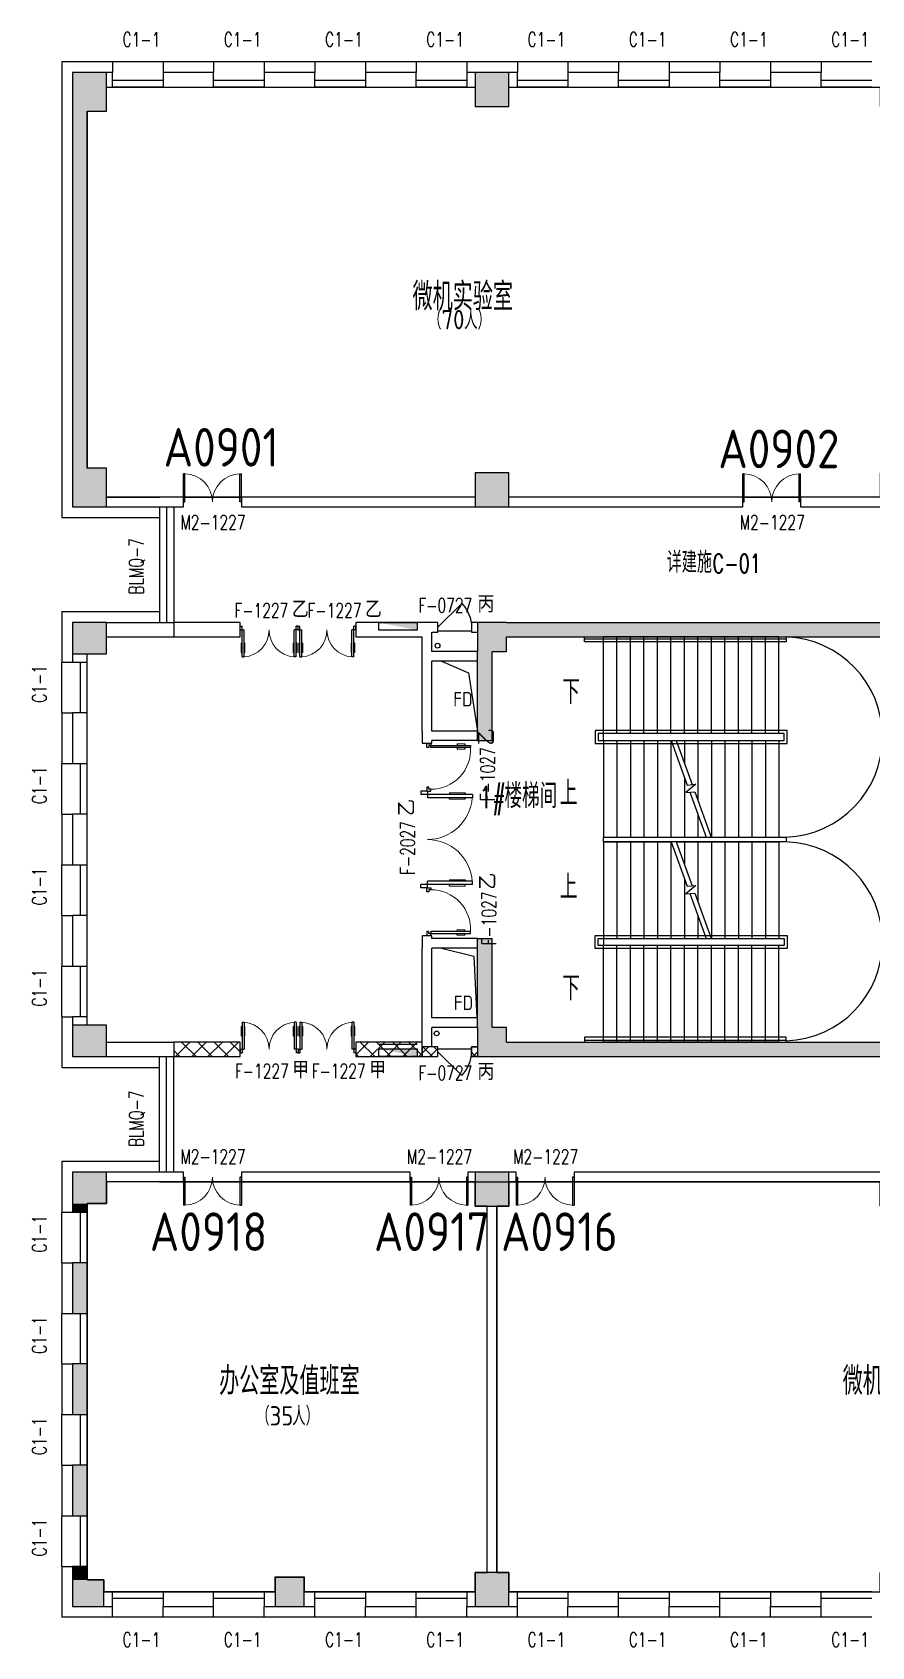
# Model space of a CAD drawing. Extents: x 1296333 to 1372130, y 313528 to 416301.
# Drawn here: x 1296358 to 1313769, y 382828 to 416301 of the extents above; entities that cross this region are included whole.
import ezdxf
from ezdxf.enums import TextEntityAlignment as Align

# ---------------------------------------------------------------- set-up
doc = ezdxf.new("R2010")
doc.units = 0
doc.header["$LTSCALE"] = 1000
doc.header["$MEASUREMENT"] = 0
for name, color, linetype in [('body', 30, 'Continuous'), ('name', 1, 'Continuous'), ('RM', 4, 'Continuous'), ('消防', 222, 'Continuous')]:
    doc.layers.add(name, color=color, linetype=linetype)
doc.styles.add('-宋体', font='GBENOR.shx', dxfattribs={"bigfont": 'GBCBIG.shx'})
doc.styles.add('_TCH_DIM', font='SIMPLEX', dxfattribs={"bigfont": 'GBCBIG'})
doc.styles.add('_TCH_WINDOW', font='txt.shx', dxfattribs={"height": 3.5, "bigfont": 'hztxt.shx'})
doc.styles.get("Standard").update_dxf_attribs({"font": 'gbenor.shx', "bigfont": 'gbcbig.shx'})

# ---------------------------------------------------------------- blocks, each defined once
blk = doc.blocks.new('cde')
at = {"layer": '消防'}
blk.add_hatch(color=256, dxfattribs=at).paths.add_polyline_path([(-873427, -271674), (-874227, -271674), (-873427, -271834)])
blk.add_lwpolyline([(-874227, -271674), (-873427, -271674), (-873427, -271834), (-874227, -271834)], close=True, dxfattribs=at)
blk = doc.blocks.new('$WINLIB2D$00000004')
for p, q in [((-0.5, 0.5), (0.5, 0.5)), ((-0.5, 0.241), (0.5, 0.241)), ((-0.5, -0.5), (0.5, -0.5))]:
    blk.add_line(p, q)
blk = doc.blocks.new('$DorLib2D$00000002')
for p, q in [((-0.5, 0), (-0.5, 0.4875)), ((-0.475, 0.4875), (-0.5, 0.4875)), ((-0.475, 0), (-0.475, 0.4875)), ((0.475, 0), (0.475, 0.4875)), ((0.475, 0.4875), (0.5, 0.4875)), ((0.5, 0), (0.5, 0.4875)), ((-0.5, 0), (-0.475, 0)), ((0.5, 0), (0.475, 0))]:
    blk.add_line(p, q)
at = {"lineweight": 13}
for centre, start, end in [((-0.4875, 0), 0, 88.53072), ((0.4875, 0), 91.46928, 180)]:
    blk.add_arc(centre, 0.4875, start, end, dxfattribs=at)
blk = doc.blocks.new('$DorLib2D$00000011')
at = {"lineweight": 13}
for p, q in [((-0.483, 0.396), (-0.483, 0.235)), ((-0.417, 0.396), (-0.417, 0.235)), ((0.417, 0.396), (0.417, 0.235)), ((0.483, 0.396), (0.483, 0.235))]:
    blk.add_line(p, q, dxfattribs=at)
for p, q in [((-0.483, 0.396), (-0.467, 0.396)), ((-0.467, 0.471), (-0.467, -0.062)), ((-0.467, 0.471), (-0.433, 0.471)), ((-0.433, 0.471), (-0.433, 0.004)), ((-0.417, 0.396), (-0.433, 0.396)), ((0.417, 0.396), (0.433, 0.396)), ((0.433, 0.471), (0.433, 0.004)), ((0.467, 0.471), (0.433, 0.471)), ((0.467, 0.471), (0.467, -0.062)), ((0.483, 0.396), (0.467, 0.396)), ((-0.483, 0.235), (-0.467, 0.235)), ((-0.417, 0.235), (-0.433, 0.235)), ((0.417, 0.235), (0.433, 0.235)), ((0.483, 0.235), (0.467, 0.235)), ((-0.5, 0.004), (-0.433, 0.004)), ((-0.5, 0.004), (-0.5, -0.062)), ((0.5, 0.004), (0.433, 0.004)), ((0.5, 0.004), (0.5, -0.062)), ((-0.5, -0.062), (-0.467, -0.062)), ((0.5, -0.062), (0.467, -0.062))]:
    blk.add_line(p, q)
for centre, start, end in [((-0.467, 0.004), 0, 85.904), ((0.467, 0.004), 94.096, 180)]:
    blk.add_arc(centre, 0.467, start, end, dxfattribs=at)
blk = doc.blocks.new('$DorLib2D$00000009')
at = {"lineweight": 13}
for p, q in [((0.378, 0.782), (0.378, 0.624)), ((0.489, 0.782), (0.489, 0.624))]:
    blk.add_line(p, q, dxfattribs=at)
for p, q in [((0.413, 0.782), (0.378, 0.782)), ((0.413, 0.905), (0.413, 0.081)), ((0.454, 0.905), (0.413, 0.905)), ((0.454, 0.081), (0.454, 0.905)), ((0.489, 0.782), (0.454, 0.782)), ((0.413, 0.624), (0.378, 0.624)), ((0.489, 0.624), (0.454, 0.624)), ((-0.494, 0.081), (-0.453, 0.081)), ((-0.494, -0.002), (-0.494, 0.081)), ((-0.453, 0.081), (-0.453, 0.039)), ((-0.453, 0.039), (-0.412, 0.039)), ((-0.412, 0.039), (-0.412, -0.002)), ((0.413, 0.081), (0.454, 0.081)), ((0.454, 0.039), (0.413, 0.039)), ((0.413, 0.039), (0.413, -0.002)), ((0.495, 0.081), (0.454, 0.081)), ((0.454, 0.081), (0.454, 0.039)), ((0.495, -0.002), (0.495, 0.081)), ((-0.494, -0.002), (-0.494, -0.002)), ((-0.412, -0.002), (-0.494, -0.002)), ((0.413, -0.002), (0.495, -0.002)), ((0.495, -0.002), (0.495, -0.002))]:
    blk.add_line(p, q)
blk.add_arc((0.372, 0.082), 0.825, 87.134, 180.0717, dxfattribs=at)
blk = doc.blocks.new('$DorLib2D$00000114')
at = {"color": 0}
blk.add_line((0.5, 0), (-0.207, 0.707), dxfattribs=at)
blk.add_arc((0.5, 0), 1, 135, 180, dxfattribs=at)

msp = doc.modelspace()

# ---------------------------------------------------------------- hatches: boundary and pattern name
at = {"layer": 'body'}
for points in [[(1297194, 414665), (1297894, 414665), (1297894, 415465), (1297194, 415465)], [(1305544, 414765), (1306244, 414765), (1306244, 415465), (1305544, 415465)], [(1297194, 407265), (1297494, 407265), (1297494, 414665), (1297194, 414665)], [(1297194, 406465), (1297894, 406465), (1297894, 407265), (1297194, 407265)], [(1305544, 406465), (1306244, 406465), (1306244, 407165), (1305544, 407165)], [(1297194, 403415), (1297894, 403415), (1297894, 404064), (1297194, 404064)], [(1305594, 403464), (1306194, 403464), (1306194, 404064), (1305594, 404064)], [(1306194, 404064), (1306194, 403764), (1313994, 403764), (1313994, 404064)], [(1305894, 403464), (1305594, 403464), (1305594, 401614), (1305894, 401614)], [(1305594, 395664), (1305894, 395664), (1305894, 397514), (1305594, 397514)], [(1297194, 395064), (1297894, 395064), (1297894, 395715), (1297194, 395715)], [(1305594, 395064), (1306194, 395064), (1306194, 395664), (1305594, 395664)], [(1306194, 395364), (1306194, 395064), (1313994, 395064), (1313994, 395364)], [(1297194, 392015), (1297894, 392015), (1297894, 392665), (1297194, 392665)], [(1305544, 391964), (1306244, 391964), (1306244, 392665), (1305544, 392665)], [(1297494, 392015), (1297194, 392015), (1297194, 391840), (1297494, 391840)], [(1297194, 390790), (1297194, 389740), (1297494, 389740), (1297494, 390790)], [(1297194, 388690), (1297194, 387640), (1297494, 387640), (1297494, 388690)], [(1297194, 386590), (1297194, 385540), (1297494, 385540), (1297494, 386590)], [(1297194, 384214), (1297494, 384214), (1297494, 384490), (1297194, 384490)], [(1301394, 383665), (1301994, 383665), (1301994, 384265), (1301394, 384265)], [(1305544, 383665), (1306244, 383665), (1306244, 384364), (1305544, 384364)], [(1297194, 383665), (1297844, 383665), (1297844, 384214), (1297194, 384214)]]:
    msp.add_hatch(color=256, dxfattribs=at).paths.add_polyline_path(points)
h = msp.add_hatch(dxfattribs=at)
h.set_pattern_fill('ANSI37', color=256, scale=150, style=0)
h.set_pattern_definition([(45, (298354.34, -51265.36), (-168.3798, 168.3798), []), (135, (298354.34, -51265.36), (-168.3798, -168.3798), [])])
h.paths.add_polyline_path([(1300669, 395364), (1299294, 395364), (1299294, 395064), (1300669, 395064)])
h.paths.add_polyline_path([(1304444, 395364), (1303069, 395364), (1303069, 395064), (1304444, 395064)])

# ---------------------------------------------------------------- linework, layer by layer
msp.add_lwpolyline([(1304844, 397314), (1305514, 397147), (1305577, 395864)])
for p, q in [((1298019, 415690), (1296969, 415690)), ((1296969, 415690), (1296969, 406240)), ((1297894, 415465), (1297194, 415465)), ((1297194, 415465), (1297194, 414665)), ((1298019, 415465), (1297894, 415465)), ((1297894, 414665), (1297894, 415465)), ((1298019, 415690), (1298019, 415465)), ((1298019, 415165), (1298019, 415465)), ((1300119, 415690), (1299069, 415690)), ((1299069, 415690), (1299069, 415465)), ((1300119, 415465), (1299069, 415465)), ((1299069, 415465), (1299069, 415165)), ((1300119, 415690), (1300119, 415465)), ((1300119, 415165), (1300119, 415465)), ((1302219, 415690), (1301169, 415690)), ((1301169, 415690), (1301169, 415465)), ((1302219, 415465), (1301169, 415465)), ((1301169, 415465), (1301169, 415165)), ((1302219, 415690), (1302219, 415465)), ((1302219, 415165), (1302219, 415465)), ((1304319, 415690), (1303269, 415690)), ((1303269, 415690), (1303269, 415465)), ((1304319, 415465), (1303269, 415465)), ((1303269, 415465), (1303269, 415165)), ((1304319, 415690), (1304319, 415465)), ((1304319, 415165), (1304319, 415465)), ((1305894, 415690), (1305369, 415690)), ((1305369, 415690), (1305369, 415465)), ((1305544, 415465), (1305369, 415465)), ((1305369, 415465), (1305369, 415165)), ((1306244, 415465), (1305544, 415465)), ((1305544, 415465), (1305544, 414765)), ((1306419, 415690), (1305894, 415690)), ((1306419, 415465), (1306244, 415465)), ((1306244, 414765), (1306244, 415465)), ((1306419, 415690), (1306419, 415465)), ((1306419, 415165), (1306419, 415465)), ((1308519, 415690), (1307469, 415690)), ((1307469, 415690), (1307469, 415465)), ((1308519, 415465), (1307469, 415465)), ((1307469, 415465), (1307469, 415165)), ((1308519, 415690), (1308519, 415465)), ((1308519, 415165), (1308519, 415465)), ((1310619, 415690), (1309569, 415690)), ((1309569, 415690), (1309569, 415465)), ((1310619, 415465), (1309569, 415465)), ((1309569, 415465), (1309569, 415165)), ((1310619, 415690), (1310619, 415465)), ((1310619, 415165), (1310619, 415465)), ((1312719, 415690), (1311669, 415690)), ((1311669, 415690), (1311669, 415465)), ((1312719, 415465), (1311669, 415465)), ((1311669, 415465), (1311669, 415165)), ((1312719, 415690), (1312719, 415465)), ((1312719, 415165), (1312719, 415465)), ((1297894, 415165), (1298019, 415165)), ((1299069, 415165), (1300119, 415165)), ((1301169, 415165), (1302219, 415165)), ((1303269, 415165), (1304319, 415165)), ((1305369, 415165), (1305544, 415165)), ((1306244, 415165), (1306419, 415165)), ((1307469, 415165), (1308519, 415165)), ((1309569, 415165), (1310619, 415165)), ((1311669, 415165), (1312719, 415165)), ((1305544, 414765), (1306244, 414765)), ((1297194, 414665), (1297194, 407265)), ((1297494, 414665), (1297494, 407265)), ((1297494, 414665), (1297894, 414665)), ((1297194, 407265), (1297194, 406465)), ((1297894, 407265), (1297494, 407265)), ((1297894, 406465), (1297894, 407265)), ((1306244, 407165), (1305544, 407165)), ((1305544, 407165), (1305544, 406465)), ((1306244, 406465), (1306244, 407165)), ((1297194, 406465), (1297894, 406465)), ((1297894, 406664), (1298994, 406664)), ((1297894, 406465), (1298994, 406465)), ((1299494, 406664), (1298994, 406664)), ((1298994, 406465), (1298994, 404064)), ((1298994, 406465), (1299494, 406465)), ((1299144, 406465), (1299144, 404064)), ((1299294, 406465), (1299294, 404064)), ((1299494, 406465), (1299494, 406664)), ((1305544, 406664), (1300694, 406664)), ((1300694, 406664), (1300694, 406465)), ((1300694, 406465), (1305544, 406465)), ((1305544, 406465), (1306244, 406465)), ((1311094, 406664), (1306244, 406664)), ((1306244, 406465), (1311094, 406465)), ((1311094, 406465), (1311094, 406664)), ((1313944, 406664), (1312294, 406664)), ((1312294, 406664), (1312294, 406465)), ((1312294, 406465), (1313944, 406465)), ((1296969, 406240), (1298994, 406240)), ((1296969, 404290), (1296969, 403240)), ((1296969, 404290), (1298994, 404290)), ((1297894, 404064), (1297194, 404064)), ((1297194, 404064), (1297194, 403415)), ((1297894, 404064), (1299294, 404064)), ((1297894, 403415), (1297894, 404064)), ((1299294, 404064), (1299294, 403764)), ((1300669, 404064), (1299294, 404064)), ((1299294, 404064), (1299294, 403764)), ((1300669, 403764), (1300669, 404064)), ((1304544, 404064), (1303069, 404064)), ((1303069, 404064), (1303069, 403764)), ((1304769, 404064), (1304544, 404064)), ((1304769, 403864), (1304769, 404064)), ((1305594, 404064), (1305469, 404064)), ((1305469, 404064), (1305469, 403864)), ((1306194, 404064), (1305594, 404064)), ((1305594, 404064), (1305594, 403464)), ((1306194, 404064), (1313994, 404064)), ((1297894, 403764), (1299294, 403764)), ((1299294, 403764), (1300669, 403764)), ((1303069, 403764), (1304444, 403764)), ((1304444, 403464), (1304444, 403764)), ((1304644, 403864), (1304769, 403864)), ((1304644, 403464), (1304644, 403864)), ((1304769, 403894), (1305469, 403894)), ((1305469, 403864), (1305594, 403864)), ((1306194, 403764), (1313994, 403764)), ((1306194, 403464), (1306194, 403764)), ((1307994, 403764), (1313994, 403764)), ((1307994, 403764), (1313994, 403764)), ((1311844, 403764), (1308204, 403764)), ((1308204, 401764), (1308204, 403764)), ((1308484, 401764), (1308484, 403764)), ((1308764, 401764), (1308764, 403764)), ((1309044, 401764), (1309044, 403764)), ((1309324, 401764), (1309324, 403764)), ((1309604, 401764), (1309604, 403764)), ((1309884, 401764), (1309884, 403764)), ((1310164, 401764), (1310164, 403764)), ((1310444, 401764), (1310444, 403764)), ((1310724, 401764), (1310724, 403764)), ((1311004, 401764), (1311004, 403764)), ((1311284, 401764), (1311284, 403764)), ((1311564, 401764), (1311564, 403764)), ((1311844, 401764), (1311844, 403764)), ((1297194, 403415), (1297194, 403240)), ((1297194, 403415), (1297894, 403415)), ((1297494, 403240), (1297494, 403415)), ((1304444, 401814), (1304444, 403464)), ((1305594, 403464), (1304644, 403464)), ((1305594, 401614), (1305594, 403464)), ((1305894, 401614), (1305894, 403464)), ((1305894, 403464), (1306194, 403464)), ((1296969, 403240), (1297194, 403240)), ((1297194, 403240), (1297494, 403240)), ((1305594, 403264), (1304644, 403264)), ((1304644, 401814), (1304644, 403264)), ((1296969, 402190), (1296969, 401140)), ((1296969, 402190), (1297194, 402190)), ((1297194, 402190), (1297194, 401140)), ((1297494, 402190), (1297194, 402190)), ((1297494, 401140), (1297494, 402190)), ((1304444, 401814), (1304444, 401560)), ((1305594, 401814), (1304644, 401814)), ((1308034, 401824), (1308034, 401554)), ((1312014, 401824), (1308034, 401824)), ((1308094, 401764), (1308094, 401614)), ((1311954, 401764), (1308094, 401764)), ((1308204, 401614), (1308204, 401764)), ((1311844, 401764), (1308204, 401764)), ((1311954, 401614), (1311954, 401764)), ((1312014, 401554), (1312014, 401824)), ((1304444, 401560), (1304644, 401560)), ((1305594, 401614), (1304644, 401614)), ((1304644, 401560), (1304644, 401614)), ((1305594, 401614), (1305894, 401614)), ((1308034, 401554), (1312014, 401554)), ((1308094, 401614), (1311954, 401614)), ((1308204, 401614), (1309607, 401614)), ((1308204, 401614), (1308204, 399614)), ((1308484, 401614), (1308484, 399614)), ((1308764, 401614), (1308764, 399614)), ((1309044, 401614), (1309044, 399614)), ((1309324, 401614), (1309324, 399614)), ((1309604, 401614), (1309604, 399614)), ((1309607, 401614), (1309941, 400694)), ((1309713, 401614), (1311844, 401614)), ((1309713, 401614), (1310045, 400703)), ((1309884, 401614), (1309884, 401145)), ((1310164, 401614), (1310164, 400376)), ((1310444, 401614), (1310444, 399614)), ((1310724, 401614), (1310724, 399614)), ((1311004, 401614), (1311004, 399614)), ((1311284, 401614), (1311284, 399614)), ((1311564, 401614), (1311564, 399614)), ((1311844, 401614), (1311844, 399614)), ((1296969, 401140), (1297194, 401140)), ((1297194, 401140), (1297494, 401140)), ((1309884, 400853), (1309884, 399614)), ((1310119, 400710), (1309913, 400537)), ((1309941, 400694), (1310119, 400710)), ((1309913, 400537), (1310099, 400553)), ((1309996, 400544), (1310335, 399614)), ((1310099, 400553), (1310441, 399614)), ((1296969, 400090), (1296969, 399040)), ((1296969, 400090), (1297194, 400090)), ((1297194, 400090), (1297194, 399040)), ((1297494, 400090), (1297194, 400090)), ((1297494, 399040), (1297494, 400090)), ((1310164, 400084), (1310164, 399614)), ((1308204, 399614), (1310335, 399614)), ((1308204, 399514), (1309607, 399514)), ((1308204, 399514), (1308204, 397514)), ((1308484, 399514), (1308484, 397514)), ((1308764, 399514), (1308764, 397514)), ((1309044, 399514), (1309044, 397514)), ((1309324, 399514), (1309324, 397514)), ((1309604, 399514), (1309604, 397514)), ((1309607, 399514), (1309941, 398594)), ((1309713, 399514), (1311844, 399514)), ((1309713, 399514), (1310045, 398603)), ((1309884, 399514), (1309884, 399045)), ((1310164, 399514), (1310164, 398276)), ((1310441, 399614), (1311844, 399614)), ((1310444, 399514), (1310444, 397514)), ((1310724, 399514), (1310724, 397514)), ((1311004, 399514), (1311004, 397514)), ((1311284, 399514), (1311284, 397514)), ((1311564, 399514), (1311564, 397514)), ((1311844, 399514), (1311844, 397514)), ((1296969, 399040), (1297194, 399040)), ((1297194, 399040), (1297494, 399040)), ((1309884, 398753), (1309884, 397514)), ((1310119, 398610), (1309913, 398437)), ((1309913, 398437), (1310099, 398453)), ((1309941, 398594), (1310119, 398610)), ((1309996, 398444), (1310335, 397514)), ((1310099, 398453), (1310441, 397514)), ((1296969, 397990), (1296969, 396940)), ((1296969, 397990), (1297194, 397990)), ((1297194, 397990), (1297194, 396940)), ((1297494, 397990), (1297194, 397990)), ((1297494, 396940), (1297494, 397990)), ((1310164, 397984), (1310164, 397514)), ((1304644, 397569), (1304444, 397569)), ((1304444, 397569), (1304444, 397314)), ((1304644, 397514), (1304644, 397569)), ((1305594, 397514), (1304644, 397514)), ((1305594, 395664), (1305594, 397514)), ((1305594, 397514), (1305894, 397514)), ((1305894, 395664), (1305894, 397514)), ((1308034, 397304), (1308034, 397574)), ((1308034, 397574), (1312014, 397574)), ((1308094, 397364), (1308094, 397514)), ((1308094, 397514), (1311954, 397514)), ((1311954, 397364), (1308094, 397364)), ((1308204, 397514), (1308204, 397364)), ((1308204, 397514), (1310335, 397514)), ((1311844, 397364), (1308204, 397364)), ((1308204, 395364), (1308204, 397364)), ((1308484, 395364), (1308484, 397364)), ((1308764, 395364), (1308764, 397364)), ((1309044, 395364), (1309044, 397364)), ((1309324, 395364), (1309324, 397364)), ((1309604, 395364), (1309604, 397364)), ((1309884, 395364), (1309884, 397364)), ((1310164, 395364), (1310164, 397364)), ((1310441, 397514), (1311844, 397514)), ((1310444, 395364), (1310444, 397364)), ((1310724, 395364), (1310724, 397364)), ((1311004, 395364), (1311004, 397364)), ((1311284, 395364), (1311284, 397364)), ((1311564, 395364), (1311564, 397364)), ((1311844, 395364), (1311844, 397364)), ((1311954, 397514), (1311954, 397364)), ((1312014, 397574), (1312014, 397304)), ((1304444, 395664), (1304444, 397314)), ((1305594, 397314), (1304644, 397314)), ((1304644, 395864), (1304644, 397314)), ((1312014, 397304), (1308034, 397304)), ((1296969, 396940), (1297194, 396940)), ((1297194, 396940), (1297494, 396940)), ((1296969, 395890), (1296969, 394840)), ((1296969, 395890), (1297194, 395890)), ((1297494, 395890), (1297194, 395890)), ((1297194, 395890), (1297194, 395715)), ((1297894, 395715), (1297194, 395715)), ((1297194, 395715), (1297194, 395064)), ((1297494, 395715), (1297494, 395890)), ((1297894, 395064), (1297894, 395715)), ((1304444, 395064), (1304444, 395664)), ((1305594, 395864), (1304644, 395864)), ((1304644, 395264), (1304644, 395664)), ((1305594, 395664), (1304644, 395664)), ((1305594, 395664), (1305594, 395064)), ((1306194, 395664), (1305894, 395664)), ((1306194, 395364), (1306194, 395664)), ((1297894, 395364), (1299294, 395364)), ((1299294, 395364), (1299294, 395064)), ((1300669, 395364), (1299294, 395364)), ((1299294, 395364), (1299294, 395064)), ((1300669, 395064), (1300669, 395364)), ((1304444, 395364), (1303069, 395364)), ((1303069, 395364), (1303069, 395064)), ((1304444, 395064), (1304444, 395364)), ((1306194, 395364), (1313994, 395364)), ((1307994, 395364), (1313994, 395364)), ((1307994, 395364), (1313994, 395364)), ((1311844, 395364), (1308204, 395364)), ((1297194, 395064), (1297894, 395064)), ((1297894, 395064), (1299294, 395064)), ((1298994, 392665), (1298994, 395064)), ((1299144, 392665), (1299144, 395064)), ((1299294, 392665), (1299294, 395064)), ((1299294, 395064), (1300669, 395064)), ((1303069, 395064), (1304444, 395064)), ((1304444, 395132), (1304576, 395264)), ((1304444, 395064), (1304769, 395064)), ((1304660, 395064), (1304460, 395264)), ((1304600, 395064), (1304769, 395233)), ((1304769, 395264), (1304644, 395264)), ((1304769, 395180), (1304685, 395264)), ((1304769, 395064), (1304769, 395264)), ((1304769, 395226), (1305469, 395226)), ((1305469, 395259), (1305474, 395264)), ((1305594, 395264), (1305469, 395264)), ((1305469, 395264), (1305469, 395064)), ((1305558, 395064), (1305469, 395154)), ((1305469, 395064), (1305594, 395064)), ((1305499, 395064), (1305594, 395160)), ((1305594, 395253), (1305583, 395264)), ((1305594, 395064), (1306194, 395064)), ((1306194, 395064), (1313994, 395064)), ((1296969, 394840), (1298994, 394840)), ((1296969, 392890), (1296969, 391840)), ((1298994, 392890), (1296969, 392890)), ((1297894, 392665), (1297194, 392665)), ((1297194, 392665), (1297194, 392015)), ((1298994, 392665), (1297894, 392665)), ((1297894, 392015), (1297894, 392665)), ((1299494, 392665), (1298994, 392665)), ((1299494, 392465), (1299494, 392665)), ((1304193, 392665), (1300694, 392665)), ((1300694, 392665), (1300694, 392465)), ((1304193, 392465), (1304193, 392665)), ((1305544, 392665), (1305393, 392665)), ((1305393, 392665), (1305393, 392465)), ((1306244, 392665), (1305544, 392665)), ((1305544, 392665), (1305544, 391964)), ((1306394, 392665), (1306244, 392665)), ((1306244, 391964), (1306244, 392665)), ((1306394, 392465), (1306394, 392665)), ((1313944, 392665), (1307594, 392665)), ((1307594, 392665), (1307594, 392465)), ((1298994, 392465), (1297894, 392465)), ((1298994, 392465), (1299494, 392465)), ((1300694, 392465), (1304193, 392465)), ((1305393, 392465), (1305544, 392465)), ((1306244, 392465), (1306394, 392465)), ((1307594, 392465), (1313944, 392465)), ((1297194, 392015), (1297194, 391840)), ((1297494, 391840), (1297494, 392015)), ((1297494, 392015), (1297894, 392015)), ((1305544, 391964), (1306244, 391964)), ((1305794, 384364), (1305794, 391964)), ((1305994, 384364), (1305994, 391964)), ((1296969, 391840), (1297194, 391840)), ((1297194, 391840), (1297494, 391840)), ((1296969, 390790), (1296969, 389740)), ((1296969, 390790), (1297194, 390790)), ((1297194, 390790), (1297194, 389740)), ((1297494, 390790), (1297194, 390790)), ((1297494, 389740), (1297494, 390790)), ((1296969, 389740), (1297194, 389740)), ((1297194, 389740), (1297494, 389740)), ((1296969, 388690), (1296969, 387640)), ((1296969, 388690), (1297194, 388690)), ((1297194, 388690), (1297194, 387640)), ((1297494, 388690), (1297194, 388690)), ((1297494, 387640), (1297494, 388690)), ((1296969, 387640), (1297194, 387640)), ((1297194, 387640), (1297494, 387640)), ((1296969, 386590), (1296969, 385540)), ((1296969, 386590), (1297194, 386590)), ((1297194, 386590), (1297194, 385540)), ((1297494, 386590), (1297194, 386590)), ((1297494, 385540), (1297494, 386590)), ((1296969, 385540), (1297194, 385540)), ((1297194, 385540), (1297494, 385540)), ((1296969, 384490), (1296969, 383440)), ((1296969, 384490), (1297194, 384490)), ((1297494, 384490), (1297194, 384490)), ((1297194, 384490), (1297194, 384214)), ((1297494, 384214), (1297494, 384490)), ((1301994, 384265), (1301394, 384265)), ((1301394, 384265), (1301394, 383665)), ((1301994, 383665), (1301994, 384265)), ((1306244, 384364), (1305544, 384364)), ((1305544, 384364), (1305544, 383665)), ((1306244, 383665), (1306244, 384364)), ((1297194, 384214), (1297194, 383665)), ((1297844, 384214), (1297494, 384214)), ((1297844, 383665), (1297844, 384214)), ((1298019, 383965), (1297844, 383965)), ((1298019, 383665), (1298019, 383965)), ((1300119, 383965), (1299069, 383965)), ((1299069, 383965), (1299069, 383665)), ((1300119, 383665), (1300119, 383965)), ((1301394, 383965), (1301169, 383965)), ((1301169, 383965), (1301169, 383665)), ((1302219, 383965), (1301994, 383965)), ((1302219, 383665), (1302219, 383965)), ((1304319, 383965), (1303269, 383965)), ((1303269, 383965), (1303269, 383665)), ((1304319, 383665), (1304319, 383965)), ((1305544, 383965), (1305369, 383965)), ((1305369, 383965), (1305369, 383665)), ((1306419, 383965), (1306244, 383965)), ((1306419, 383665), (1306419, 383965)), ((1308519, 383965), (1307469, 383965)), ((1307469, 383965), (1307469, 383665)), ((1308519, 383665), (1308519, 383965)), ((1310619, 383965), (1309569, 383965)), ((1309569, 383965), (1309569, 383665)), ((1310619, 383665), (1310619, 383965)), ((1312719, 383965), (1311669, 383965)), ((1311669, 383965), (1311669, 383665)), ((1312719, 383665), (1312719, 383965)), ((1297194, 383665), (1297844, 383665)), ((1297844, 383665), (1298019, 383665)), ((1298019, 383440), (1298019, 383665)), ((1299069, 383665), (1300119, 383665)), ((1299069, 383440), (1299069, 383665)), ((1300119, 383440), (1300119, 383665)), ((1301169, 383665), (1301394, 383665)), ((1301169, 383440), (1301169, 383665)), ((1301394, 383665), (1301994, 383665)), ((1301994, 383665), (1302219, 383665)), ((1302219, 383440), (1302219, 383665)), ((1303269, 383665), (1304319, 383665)), ((1303269, 383440), (1303269, 383665)), ((1304319, 383440), (1304319, 383665)), ((1305369, 383665), (1305544, 383665)), ((1305369, 383440), (1305369, 383665)), ((1305544, 383665), (1306244, 383665)), ((1306244, 383665), (1306419, 383665)), ((1306419, 383440), (1306419, 383665)), ((1307469, 383665), (1308519, 383665)), ((1307469, 383440), (1307469, 383665)), ((1308519, 383440), (1308519, 383665)), ((1309569, 383665), (1310619, 383665)), ((1309569, 383440), (1309569, 383665)), ((1310619, 383440), (1310619, 383665)), ((1311669, 383665), (1312719, 383665)), ((1311669, 383440), (1311669, 383665)), ((1312719, 383440), (1312719, 383665)), ((1298019, 383440), (1296969, 383440)), ((1300119, 383440), (1299069, 383440)), ((1301694, 383440), (1301169, 383440)), ((1302219, 383440), (1301694, 383440)), ((1304319, 383440), (1303269, 383440)), ((1305794, 383440), (1305369, 383440)), ((1306419, 383440), (1305794, 383440)), ((1308519, 383440), (1307469, 383440)), ((1310619, 383440), (1309569, 383440)), ((1312719, 383440), (1311669, 383440))]:
    msp.add_line(p, q, dxfattribs=at)
for points in [[(1307814, 403724), (1307814, 403764)], [(1311991, 403724), (1311991, 403764)], [(1304844, 403264), (1305405, 403023), (1305594, 401814)], [(1307814, 395404), (1307814, 395364)], [(1311991, 395404), (1311991, 395364)]]:
    msp.add_lwpolyline(points, dxfattribs=at)
for points in [[(1307924, 403664), (1307814, 403664), (1307814, 403724), (1311991, 403724), (1311991, 403664)], [(1308204, 399614), (1311994, 399614), (1311994, 399514), (1308204, 399514)], [(1300669, 395364), (1299294, 395364), (1299294, 395064), (1300669, 395064)], [(1304444, 395364), (1303069, 395364), (1303069, 395064), (1304444, 395064)], [(1307924, 395464), (1307814, 395464), (1307814, 395404), (1311991, 395404), (1311991, 395464)], [(1304769, 395264), (1304444, 395264), (1304444, 395064), (1304769, 395064)], [(1305469, 395264), (1305594, 395264), (1305594, 395064), (1305469, 395064)]]:
    msp.add_lwpolyline(points, close=True, dxfattribs=at)
for points in [[(1307860, 402637, 0, 0, 0), (1313014, 402637, 0, 0, 0), (1313014, 400537, 0, 0, 0), (1310069, 400537, 120, 0, 0), (1309619, 400537, 0, 0, 0)], [(1307840, 400537, 0, 0, 0), (1308919, 400537, 120, 0, 0), (1309369, 400537, 0, 0, 0)], [(1307840, 398592, 0, 0, 0), (1308919, 398592, 120, 0, 0), (1309369, 398592, 0, 0, 0)], [(1307860, 396492, 0, 0, 0), (1313014, 396492, 0, 0, 0), (1313014, 398592, 0, 0, 0), (1310069, 398592, 120, 0, 0), (1309619, 398592, 0, 0, 0)]]:
    msp.add_lwpolyline(points, format="xyseb", dxfattribs=at)
for centre, radius, start, end in [((1311918, 401689), 2076, 272.0877, 87.9123), ((1311932, 397453), 2062, 271.724, 88.276)]:
    msp.add_arc(centre, radius, start, end, dxfattribs=at)
at = {"layer": 'RM'}
for points in [[(1297494, 414665), (1297894, 414665), (1297894, 415165), (1305544, 415165), (1305544, 414765), (1306244, 414765), (1306244, 415165), (1313944, 415165), (1313944, 414765), (1314194, 414765), (1314194, 407165), (1313944, 407165), (1313944, 406664), (1306244, 406664), (1306244, 407165), (1305544, 407165), (1305544, 406664), (1297894, 406664), (1297894, 407265), (1297494, 407265)], [(1297494, 392015), (1297494, 384214), (1297844, 384214), (1297844, 383965), (1301394, 383965), (1301394, 384275), (1301994, 384275), (1301994, 383965), (1305544, 383965), (1305544, 384364), (1305794, 384364), (1305794, 391964), (1305544, 391964), (1305544, 392465), (1297894, 392465), (1297894, 392015)], [(1305994, 384364), (1306244, 384364), (1306244, 383965), (1313944, 383965), (1313944, 384364), (1314644, 384364), (1314644, 383965), (1322344, 383965), (1322344, 384364), (1322594, 384364), (1322594, 391964), (1322344, 391964), (1322344, 392465), (1314644, 392465), (1314644, 391964), (1313944, 391964), (1313944, 392465), (1306244, 392465), (1306244, 391964), (1305994, 391964)]]:
    msp.add_lwpolyline(points, close=True, dxfattribs=at)
at = {"layer": '消防'}
for p, q in [((1299494, 406664), (1300694, 406664)), ((1311094, 406664), (1312294, 406664)), ((1303544, 395324), (1304344, 395324)), ((1299494, 392465), (1353694, 392465))]:
    msp.add_line(p, q, dxfattribs=at)
at = {"layer": '消防', "linetype": 'Continuous'}
for centre in [(1304764, 403584), (1304744, 395544)]:
    msp.add_circle(centre, 50, dxfattribs=at)

# ---------------------------------------------------------------- block references
at = {"layer": 'body'}
ref = msp.add_blockref('$WINLIB2D$00000004', (1298544, 415427), dxfattribs=dict(at, xscale=1050, yscale=525, zscale=1050, rotation=180))
ref.add_attrib('A', 'C1-1', (1298229, 416003), dxfattribs={"height": 297.5, "style": '_TCH_WINDOW', "width": 0.705882})
ref = msp.add_blockref('$WINLIB2D$00000004', (1300644, 415427), dxfattribs=dict(at, xscale=1050, yscale=525, zscale=1050, rotation=180))
ref.add_attrib('A', 'C1-1', (1300329, 416003), dxfattribs={"height": 297.5, "style": '_TCH_WINDOW', "width": 0.705882})
ref = msp.add_blockref('$WINLIB2D$00000004', (1302744, 415427), dxfattribs=dict(at, xscale=1050, yscale=525, zscale=1050, rotation=180))
ref.add_attrib('A', 'C1-1', (1302429, 416003), dxfattribs={"height": 297.5, "style": '_TCH_WINDOW', "width": 0.705882})
ref = msp.add_blockref('$WINLIB2D$00000004', (1304844, 415427), dxfattribs=dict(at, xscale=1050, yscale=525, zscale=1050, rotation=180))
ref.add_attrib('A', 'C1-1', (1304529, 416003), dxfattribs={"height": 297.5, "style": '_TCH_WINDOW', "width": 0.705882})
ref = msp.add_blockref('$WINLIB2D$00000004', (1306944, 415427), dxfattribs=dict(at, xscale=1050, yscale=525, zscale=1050, rotation=180))
ref.add_attrib('A', 'C1-1', (1306629, 416003), dxfattribs={"height": 297.5, "style": '_TCH_WINDOW', "width": 0.705882})
ref = msp.add_blockref('$WINLIB2D$00000004', (1309044, 415427), dxfattribs=dict(at, xscale=1050, yscale=525, zscale=1050, rotation=180))
ref.add_attrib('A', 'C1-1', (1308729, 416003), dxfattribs={"height": 297.5, "style": '_TCH_WINDOW', "width": 0.705882})
ref = msp.add_blockref('$WINLIB2D$00000004', (1311144, 415427), dxfattribs=dict(at, xscale=1050, yscale=525, zscale=1050, rotation=180))
ref.add_attrib('A', 'C1-1', (1310829, 416003), dxfattribs={"height": 297.5, "style": '_TCH_WINDOW', "width": 0.705882})
ref = msp.add_blockref('$WINLIB2D$00000004', (1313244, 415427), dxfattribs=dict(at, xscale=1050, yscale=525, zscale=1050, rotation=180))
ref.add_attrib('A', 'C1-1', (1312929, 416003), dxfattribs={"height": 297.5, "style": '_TCH_WINDOW', "width": 0.705882})
ref = msp.add_blockref('$DorLib2D$00000002', (1300094, 406564), dxfattribs=dict(at, xscale=1200, yscale=-1200, zscale=-1200, rotation=180))
ref.add_attrib('A', 'M2-1227', (1299429, 405991), dxfattribs={"height": 297.5, "style": '_TCH_WINDOW', "width": 0.705882})
ref = msp.add_blockref('$DorLib2D$00000002', (1311694, 406564), dxfattribs=dict(at, xscale=-1200, yscale=-1200, zscale=1200, rotation=180))
ref.add_attrib('A', 'M2-1227', (1311029, 405991), dxfattribs={"height": 297.5, "style": '_TCH_WINDOW', "width": 0.705882})
for name, p, xscale, yscale, zscale, rotation in [('$DorLib2D$00000114', (1305119, 403964), 700, -700, 700, 179.9999999976799), ('$DorLib2D$00000011', (1301269, 403914), 1200, 1200, 1200, 179.9999999943399), ('$DorLib2D$00000011', (1302469, 403914), 1200, 1200, 1200, 179.9999999943399), ('$DorLib2D$00000009', (1304544, 401060), 1000, -1000, 1000, 89.99999999999703), ('$DorLib2D$00000011', (1304544, 399564), 2000, -2000, 2000, 89.99999999999703), ('$DorLib2D$00000009', (1304544, 398069), -1000, -1000, -1000, 89.99999999999703), ('$DorLib2D$00000011', (1301269, 395214), 1200, -1200, 1200, 180.0000000049553), ('$DorLib2D$00000011', (1302469, 395214), 1200, -1200, 1200, 180.0000000049553), ('$DorLib2D$00000114', (1305119, 395164), 700, 700, 700, 180.0000000000058)]:
    msp.add_blockref(name, p, dxfattribs=dict(at, xscale=xscale, yscale=yscale, zscale=zscale, rotation=rotation))
ref = msp.add_blockref('$WINLIB2D$00000004', (1297231, 402715), dxfattribs=dict(at, xscale=-1050, yscale=525, zscale=-1050, rotation=270))
ref.add_attrib('A', 'C1-1', (1296655, 402400), dxfattribs={"height": 297.5, "rotation": 90, "style": '_TCH_WINDOW', "width": 0.705882})
ref = msp.add_blockref('$WINLIB2D$00000004', (1297231, 400615), dxfattribs=dict(at, xscale=-1050, yscale=525, zscale=-1050, rotation=270))
ref.add_attrib('A', 'C1-1', (1296655, 400300), dxfattribs={"height": 297.5, "rotation": 90, "style": '_TCH_WINDOW', "width": 0.705882})
ref = msp.add_blockref('$WINLIB2D$00000004', (1297231, 398515), dxfattribs=dict(at, xscale=-1050, yscale=525, zscale=-1050, rotation=270))
ref.add_attrib('A', 'C1-1', (1296655, 398200), dxfattribs={"height": 297.5, "rotation": 90, "style": '_TCH_WINDOW', "width": 0.705882})
ref = msp.add_blockref('$WINLIB2D$00000004', (1297231, 396415), dxfattribs=dict(at, xscale=-1050, yscale=525, zscale=-1050, rotation=270))
ref.add_attrib('A', 'C1-1', (1296655, 396100), dxfattribs={"height": 297.5, "rotation": 90, "style": '_TCH_WINDOW', "width": 0.705882})
ref = msp.add_blockref('$DorLib2D$00000002', (1300094, 392565), dxfattribs=dict(at, xscale=-1200, yscale=-1200, zscale=1200))
ref.add_attrib('A', 'M2-1227', (1299429, 392841), dxfattribs={"height": 297.5, "style": '_TCH_WINDOW', "width": 0.705882})
ref = msp.add_blockref('$DorLib2D$00000002', (1304793, 392565), dxfattribs=dict(at, xscale=1200, yscale=-1200, zscale=-1200))
ref.add_attrib('A', 'M2-1227', (1304128, 392840), dxfattribs={"height": 297.5, "style": '_TCH_WINDOW', "width": 0.705882})
ref = msp.add_blockref('$DorLib2D$00000002', (1306994, 392565), dxfattribs=dict(at, xscale=-1200, yscale=-1200, zscale=1200))
ref.add_attrib('A', 'M2-1227', (1306329, 392840), dxfattribs={"height": 297.5, "style": '_TCH_WINDOW', "width": 0.705882})
ref = msp.add_blockref('$WINLIB2D$00000004', (1297231, 391315), dxfattribs=dict(at, xscale=-1050, yscale=525, zscale=-1050, rotation=270))
ref.add_attrib('A', 'C1-1', (1296655, 391000), dxfattribs={"height": 297.5, "rotation": 90, "style": '_TCH_WINDOW', "width": 0.705882})
ref = msp.add_blockref('$WINLIB2D$00000004', (1297231, 389215), dxfattribs=dict(at, xscale=-1050, yscale=525, zscale=-1050, rotation=270))
ref.add_attrib('A', 'C1-1', (1296655, 388900), dxfattribs={"height": 297.5, "rotation": 90, "style": '_TCH_WINDOW', "width": 0.705882})
ref = msp.add_blockref('$WINLIB2D$00000004', (1297231, 387115), dxfattribs=dict(at, xscale=-1050, yscale=525, zscale=-1050, rotation=270))
ref.add_attrib('A', 'C1-1', (1296655, 386800), dxfattribs={"height": 297.5, "rotation": 90, "style": '_TCH_WINDOW', "width": 0.705882})
ref = msp.add_blockref('$WINLIB2D$00000004', (1297231, 385015), dxfattribs=dict(at, xscale=-1050, yscale=525, zscale=-1050, rotation=270))
ref.add_attrib('A', 'C1-1', (1296655, 384700), dxfattribs={"height": 297.5, "rotation": 90, "style": '_TCH_WINDOW', "width": 0.705882})
ref = msp.add_blockref('$WINLIB2D$00000004', (1298544, 383702), dxfattribs=dict(at, xscale=1050, yscale=-525, zscale=1050, rotation=180))
ref.add_attrib('A', 'C1-1', (1298229, 382828), dxfattribs={"height": 297.5, "style": '_TCH_WINDOW', "width": 0.705882})
ref = msp.add_blockref('$WINLIB2D$00000004', (1300644, 383702), dxfattribs=dict(at, xscale=1050, yscale=-525, zscale=1050, rotation=180))
ref.add_attrib('A', 'C1-1', (1300329, 382828), dxfattribs={"height": 297.5, "style": '_TCH_WINDOW', "width": 0.705882})
ref = msp.add_blockref('$WINLIB2D$00000004', (1302744, 383702), dxfattribs=dict(at, xscale=1050, yscale=-525, zscale=1050, rotation=180))
ref.add_attrib('A', 'C1-1', (1302429, 382828), dxfattribs={"height": 297.5, "style": '_TCH_WINDOW', "width": 0.705882})
ref = msp.add_blockref('$WINLIB2D$00000004', (1304844, 383702), dxfattribs=dict(at, xscale=1050, yscale=-525, zscale=1050, rotation=180))
ref.add_attrib('A', 'C1-1', (1304529, 382828), dxfattribs={"height": 297.5, "style": '_TCH_WINDOW', "width": 0.705882})
ref = msp.add_blockref('$WINLIB2D$00000004', (1306944, 383702), dxfattribs=dict(at, xscale=1050, yscale=-525, zscale=1050, rotation=180))
ref.add_attrib('A', 'C1-1', (1306629, 382828), dxfattribs={"height": 297.5, "style": '_TCH_WINDOW', "width": 0.705882})
ref = msp.add_blockref('$WINLIB2D$00000004', (1309044, 383702), dxfattribs=dict(at, xscale=1050, yscale=-525, zscale=1050, rotation=180))
ref.add_attrib('A', 'C1-1', (1308729, 382828), dxfattribs={"height": 297.5, "style": '_TCH_WINDOW', "width": 0.705882})
ref = msp.add_blockref('$WINLIB2D$00000004', (1311144, 383702), dxfattribs=dict(at, xscale=1050, yscale=-525, zscale=1050, rotation=180))
ref.add_attrib('A', 'C1-1', (1310829, 382828), dxfattribs={"height": 297.5, "style": '_TCH_WINDOW', "width": 0.705882})
ref = msp.add_blockref('$WINLIB2D$00000004', (1313244, 383702), dxfattribs=dict(at, xscale=1050, yscale=-525, zscale=1050, rotation=180))
ref.add_attrib('A', 'C1-1', (1312929, 382828), dxfattribs={"height": 297.5, "style": '_TCH_WINDOW', "width": 0.705882})
at = {"layer": '消防'}
for p in [(2177770, 675739), (2177770, 666899)]:
    msp.add_blockref('cde', p, dxfattribs=at)

# ---------------------------------------------------------------- texts
at = {"layer": 'body', "style": '_TCH_WINDOW', "width": 0.705882}
for s, rotation, p in [('BLMQ-7', 90, (1298666, 404644)), ('F-1227', 360, (1300551, 404164)), ('F-1227', 360, (1302068, 404164)), ('F-0727', 360, (1304366, 404270)), ('F-1027', 90, (1305951, 400360)), ('F-2027', 90, (1304294, 398829)), ('F-1027', 90, (1305977, 397369)), ('F-1227', 0, (1300561, 394614)), ('F-1227', 0, (1302154, 394614)), ('BLMQ-7', 90, (1298666, 393190))]:
    msp.add_text(s, height=297.5, rotation=rotation, dxfattribs=at).set_placement(p)
at = {"layer": 'body'}
for s, height, style, p in [('详建施', 434, '_TCH_DIM', (1309517, 405096, 0)), ('下', 506, '_TCH_DIM', (1307350, 402374, 1500)), ('上', 506, '_TCH_DIM', (1307301, 400274)), ('上', 506, '_TCH_DIM', (1307301, 398330)), ('下', 506, '_TCH_DIM', (1307350, 396230)), ('丙', 350, '_TCH_WINDOW', (1305591, 394575))]:
    msp.add_text(s, height=height, dxfattribs=dict(at, style=style)).set_placement(p)
at = {"layer": 'body', "width": 0.705882}
for s, height, style, p in [('C-01', 382.5, '_TCH_DIM', (1310465, 405096, 0)), ('F-0727', 297.5, '_TCH_WINDOW', (1304366, 394575))]:
    msp.add_text(s, height=height, dxfattribs=dict(at, style=style)).set_placement(p)
at = {"layer": 'body', "style": '_TCH_WINDOW'}
for s, rotation, p in [('乙', 360, (1301741, 404164)), ('乙', 360, (1303258, 404164)), ('丙', 360, (1305591, 404270)), ('乙', 90, (1305951, 401515)), ('乙', 90, (1304294, 400054)), ('乙', 90, (1305977, 398524)), ('甲', 0, (1301751, 394614)), ('甲', 0, (1303344, 394614))]:
    msp.add_text(s, height=350, rotation=rotation, dxfattribs=at).set_placement(p)
at = {"layer": 'name'}
for s, height, style, p in [('微机实验室', 578.7, '-宋体', (1304245, 410533)), ('（', 386, '-宋体', (1304568, 410143)), ('70', 400, '-宋体', (1304848, 410143)), ('人）', 385.8, '-宋体', (1305315, 410143)), ('A0901', 800, '-宋体', (1299081, 407296)), ('A0902', 800, '-宋体', (1310585, 407263)), ('楼梯间', 506.4, '_TCH_DIM', (1306151, 400215)), ('办公室及值班室', 578.7, '-宋体', (1300233, 388049)), ('微机实验室', 578.7, '-宋体', (1313166, 388049)), ('（', 386, '-宋体', (1301002, 387415)), ('35', 400, '-宋体', (1301283, 387415)), ('人）', 385.8, '-宋体', (1301750, 387415))]:
    msp.add_text(s, height=height, dxfattribs=dict(at, style=style)).set_placement(p)
for p in [(1305088, 402323), (1305099, 396027)]:
    msp.add_text('FD', height=300, dxfattribs=at).set_placement(p)
at = {"layer": 'name', "style": '_TCH_DIM', "width": 0.705882}
msp.add_text('1#', height=446.2, dxfattribs=at).set_placement((1305626, 400215))
at = {"layer": 'name', "style": '-宋体'}
for s, p in [('A0918', (1298794, 391833)), ('A0917', (1303444, 391833)), ('A0916', (1306081, 391833))]:
    msp.add_text(s, height=800, dxfattribs=at).set_placement(p, align=Align.TOP_LEFT)

doc.saveas('drawing.dxf')
